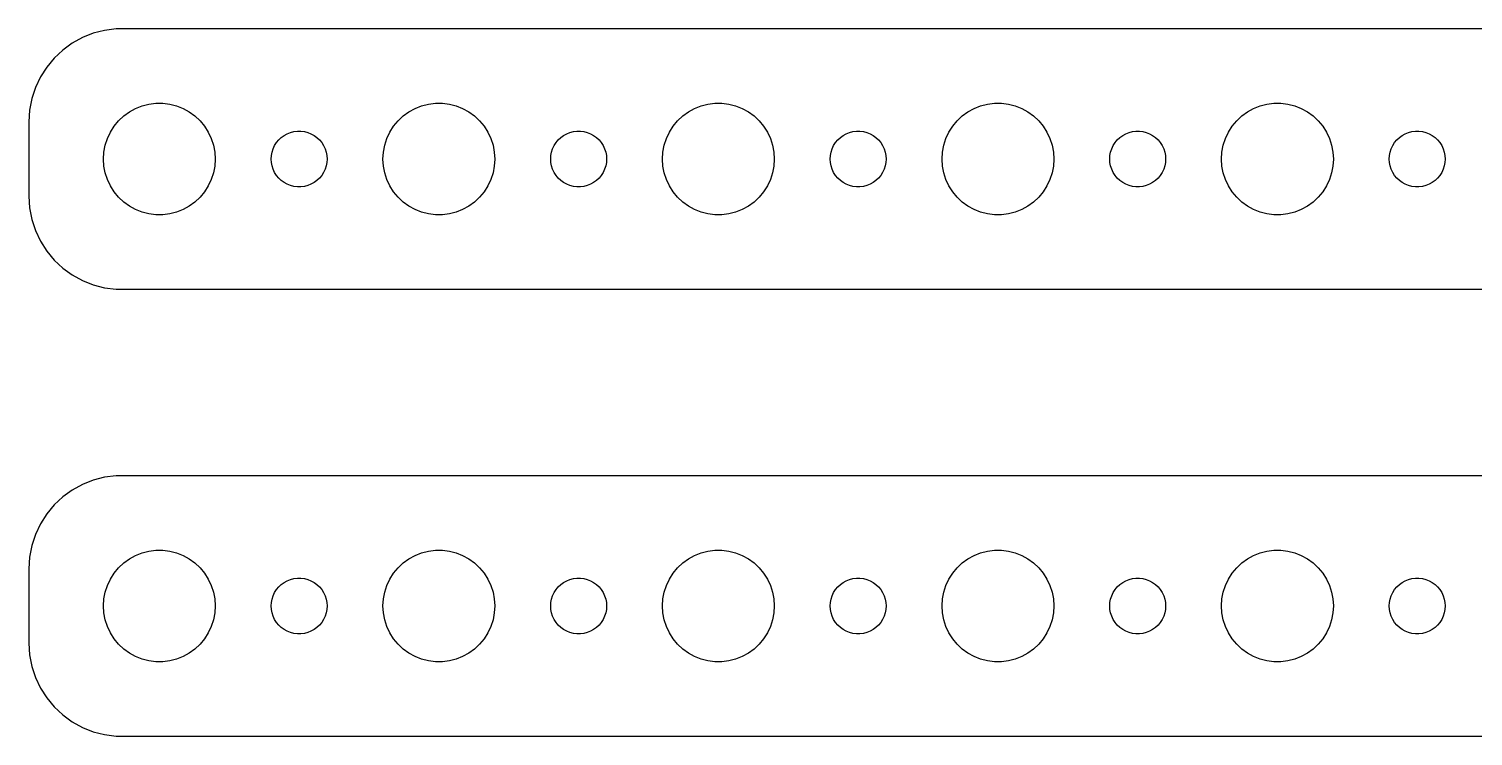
# Model space of a CAD drawing. Header units: metres. Extents: x -82 to 82, y 113 to 223.
# Drawn here: x -82 to -4.5, y 113 to 151 of the extents above; entities that cross this region are included whole.
import ezdxf

# ---------------------------------------------------------------- set-up
doc = ezdxf.new("R2010")
doc.units = ezdxf.units.M

msp = doc.modelspace()

# ---------------------------------------------------------------- linework, layer by layer
for p, q in [((-79.1289, 150.524), (-79.6791, 150.222)), ((-78.5451, 150.755), (-79.1289, 150.524)), ((-77.9369, 150.911), (-78.5451, 150.755)), ((-77.3139, 150.99), (-77.9369, 150.911)), ((77.3139, 150.99), (-77.3139, 150.99)), ((-80.1871, 149.853), (-80.6448, 149.423)), ((-79.6791, 150.222), (-80.1871, 149.853)), ((-81.0451, 148.939), (-81.3815, 148.409)), ((-80.6448, 149.423), (-81.0451, 148.939)), ((-81.3815, 148.409), (-81.6489, 147.841)), ((-81.6489, 147.841), (-81.8429, 147.243)), ((-81.9606, 146.627), (-82, 146)), ((-81.8429, 147.243), (-81.9606, 146.627)), ((-76.9123, 146.312), (-76.6075, 146.533)), ((-76.6075, 146.533), (-76.2773, 146.714)), ((-76.2773, 146.714), (-75.927, 146.853)), ((-75.927, 146.853), (-75.5621, 146.947)), ((-75.5621, 146.947), (-75.1884, 146.994)), ((-75.1884, 146.994), (-74.8116, 146.994)), ((-74.8116, 146.994), (-74.4379, 146.947)), ((-74.4379, 146.947), (-74.073, 146.853)), ((-74.073, 146.853), (-73.7227, 146.714)), ((-73.7227, 146.714), (-73.3925, 146.533)), ((-73.3925, 146.533), (-73.0877, 146.312)), ((-61.9123, 146.312), (-61.6075, 146.533)), ((-61.6075, 146.533), (-61.2773, 146.714)), ((-61.2773, 146.714), (-60.927, 146.853)), ((-60.927, 146.853), (-60.5621, 146.947)), ((-60.5621, 146.947), (-60.1884, 146.994)), ((-60.1884, 146.994), (-59.8116, 146.994)), ((-59.8116, 146.994), (-59.4379, 146.947)), ((-59.4379, 146.947), (-59.0729, 146.853)), ((-59.0729, 146.853), (-58.7227, 146.714)), ((-58.7227, 146.714), (-58.3925, 146.533)), ((-58.3925, 146.533), (-58.0877, 146.312)), ((-46.9123, 146.312), (-46.6075, 146.533)), ((-46.6075, 146.533), (-46.2773, 146.714)), ((-46.2773, 146.714), (-45.927, 146.853)), ((-45.927, 146.853), (-45.5621, 146.947)), ((-45.5621, 146.947), (-45.1884, 146.994)), ((-45.1884, 146.994), (-44.8116, 146.994)), ((-44.8116, 146.994), (-44.4379, 146.947)), ((-44.4379, 146.947), (-44.0729, 146.853)), ((-44.0729, 146.853), (-43.7227, 146.714)), ((-43.7227, 146.714), (-43.3925, 146.533)), ((-43.3925, 146.533), (-43.0877, 146.312)), ((-31.9123, 146.312), (-31.6075, 146.533)), ((-31.6075, 146.533), (-31.2773, 146.714)), ((-31.2773, 146.714), (-30.927, 146.853)), ((-30.927, 146.853), (-30.5621, 146.947)), ((-30.5621, 146.947), (-30.1884, 146.994)), ((-30.1884, 146.994), (-29.8116, 146.994)), ((-29.8116, 146.994), (-29.4379, 146.947)), ((-29.4379, 146.947), (-29.0729, 146.853)), ((-29.0729, 146.853), (-28.7227, 146.714)), ((-28.7227, 146.714), (-28.3925, 146.533)), ((-28.3925, 146.533), (-28.0877, 146.312)), ((-16.9123, 146.312), (-16.6075, 146.533)), ((-16.6075, 146.533), (-16.2773, 146.714)), ((-16.2773, 146.714), (-15.927, 146.853)), ((-15.927, 146.853), (-15.5621, 146.947)), ((-15.5621, 146.947), (-15.1884, 146.994)), ((-15.1884, 146.994), (-14.8116, 146.994)), ((-14.8116, 146.994), (-14.4379, 146.947)), ((-14.4379, 146.947), (-14.0729, 146.853)), ((-14.0729, 146.853), (-13.7227, 146.714)), ((-13.7227, 146.714), (-13.3925, 146.533)), ((-13.3925, 146.533), (-13.0877, 146.312)), ((-82, 146), (-82, 142)), ((-77.6289, 145.445), (-77.427, 145.763)), ((-77.427, 145.763), (-77.1869, 146.054)), ((-77.1869, 146.054), (-76.9123, 146.312)), ((-73.0877, 146.312), (-72.8131, 146.054)), ((-72.8131, 146.054), (-72.573, 145.763)), ((-72.573, 145.763), (-72.3711, 145.445)), ((-62.6289, 145.445), (-62.427, 145.763)), ((-62.427, 145.763), (-62.1869, 146.054)), ((-62.1869, 146.054), (-61.9123, 146.312)), ((-58.0877, 146.312), (-57.8131, 146.054)), ((-57.8131, 146.054), (-57.5729, 145.763)), ((-57.5729, 145.763), (-57.3711, 145.445)), ((-47.6289, 145.445), (-47.427, 145.763)), ((-47.427, 145.763), (-47.1869, 146.054)), ((-47.1869, 146.054), (-46.9123, 146.312)), ((-43.0877, 146.312), (-42.8131, 146.054)), ((-42.8131, 146.054), (-42.5729, 145.763)), ((-42.5729, 145.763), (-42.3711, 145.445)), ((-32.6289, 145.445), (-32.427, 145.763)), ((-32.427, 145.763), (-32.1869, 146.054)), ((-32.1869, 146.054), (-31.9123, 146.312)), ((-28.0877, 146.312), (-27.8131, 146.054)), ((-27.8131, 146.054), (-27.5729, 145.763)), ((-27.5729, 145.763), (-27.3711, 145.445)), ((-17.6289, 145.445), (-17.427, 145.763)), ((-17.427, 145.763), (-17.1869, 146.054)), ((-17.1869, 146.054), (-16.9123, 146.312)), ((-13.0877, 146.312), (-12.8131, 146.054)), ((-12.8131, 146.054), (-12.5729, 145.763)), ((-12.5729, 145.763), (-12.3711, 145.445)), ((-77.9057, 144.746), (-77.7893, 145.104)), ((-77.7893, 145.104), (-77.6289, 145.445)), ((-72.3711, 145.445), (-72.2107, 145.104)), ((-72.2107, 145.104), (-72.0943, 144.746)), ((-68.7135, 144.882), (-68.5934, 145.027)), ((-68.5934, 145.027), (-68.4561, 145.156)), ((-68.4561, 145.156), (-68.3037, 145.266)), ((-68.3037, 145.266), (-68.1387, 145.357)), ((-68.1387, 145.357), (-67.9635, 145.427)), ((-67.9635, 145.427), (-67.7811, 145.473)), ((-67.7811, 145.473), (-67.5942, 145.497)), ((-67.5942, 145.497), (-67.4058, 145.497)), ((-67.4058, 145.497), (-67.2189, 145.473)), ((-67.2189, 145.473), (-67.0365, 145.427)), ((-67.0365, 145.427), (-66.8613, 145.357)), ((-66.8613, 145.357), (-66.6963, 145.266)), ((-66.6963, 145.266), (-66.5439, 145.156)), ((-66.5439, 145.156), (-66.4065, 145.027)), ((-66.4065, 145.027), (-66.2865, 144.882)), ((-62.9057, 144.746), (-62.7893, 145.104)), ((-62.7893, 145.104), (-62.6289, 145.445)), ((-57.3711, 145.445), (-57.2107, 145.104)), ((-57.2107, 145.104), (-57.0942, 144.746)), ((-53.7135, 144.882), (-53.5934, 145.027)), ((-53.5934, 145.027), (-53.4561, 145.156)), ((-53.4561, 145.156), (-53.3037, 145.266)), ((-53.3037, 145.266), (-53.1387, 145.357)), ((-53.1387, 145.357), (-52.9635, 145.427)), ((-52.9635, 145.427), (-52.7811, 145.473)), ((-52.7811, 145.473), (-52.5942, 145.497)), ((-52.5942, 145.497), (-52.4058, 145.497)), ((-52.4058, 145.497), (-52.2189, 145.473)), ((-52.2189, 145.473), (-52.0365, 145.427)), ((-52.0365, 145.427), (-51.8613, 145.357)), ((-51.8613, 145.357), (-51.6963, 145.266)), ((-51.6963, 145.266), (-51.5439, 145.156)), ((-51.5439, 145.156), (-51.4065, 145.027)), ((-51.4065, 145.027), (-51.2865, 144.882)), ((-47.9057, 144.746), (-47.7893, 145.104)), ((-47.7893, 145.104), (-47.6289, 145.445)), ((-42.3711, 145.445), (-42.2107, 145.104)), ((-42.2107, 145.104), (-42.0942, 144.746)), ((-38.7135, 144.882), (-38.5934, 145.027)), ((-38.5934, 145.027), (-38.4561, 145.156)), ((-38.4561, 145.156), (-38.3037, 145.266)), ((-38.3037, 145.266), (-38.1387, 145.357)), ((-38.1387, 145.357), (-37.9635, 145.427)), ((-37.9635, 145.427), (-37.7811, 145.473)), ((-37.7811, 145.473), (-37.5942, 145.497)), ((-37.5942, 145.497), (-37.4058, 145.497)), ((-37.4058, 145.497), (-37.2189, 145.473)), ((-37.2189, 145.473), (-37.0365, 145.427)), ((-37.0365, 145.427), (-36.8613, 145.357)), ((-36.8613, 145.357), (-36.6963, 145.266)), ((-36.6963, 145.266), (-36.5439, 145.156)), ((-36.5439, 145.156), (-36.4065, 145.027)), ((-36.4065, 145.027), (-36.2865, 144.882)), ((-32.9057, 144.746), (-32.7893, 145.104)), ((-32.7893, 145.104), (-32.6289, 145.445)), ((-27.3711, 145.445), (-27.2107, 145.104)), ((-27.2107, 145.104), (-27.0942, 144.746)), ((-23.7135, 144.882), (-23.5934, 145.027)), ((-23.5934, 145.027), (-23.4561, 145.156)), ((-23.4561, 145.156), (-23.3037, 145.266)), ((-23.3037, 145.266), (-23.1387, 145.357)), ((-23.1387, 145.357), (-22.9635, 145.427)), ((-22.9635, 145.427), (-22.7811, 145.473)), ((-22.7811, 145.473), (-22.5942, 145.497)), ((-22.5942, 145.497), (-22.4058, 145.497)), ((-22.4058, 145.497), (-22.2189, 145.473)), ((-22.2189, 145.473), (-22.0365, 145.427)), ((-22.0365, 145.427), (-21.8613, 145.357)), ((-21.8613, 145.357), (-21.6963, 145.266)), ((-21.6963, 145.266), (-21.5439, 145.156)), ((-21.5439, 145.156), (-21.4065, 145.027)), ((-21.4065, 145.027), (-21.2865, 144.882)), ((-17.9057, 144.746), (-17.7893, 145.104)), ((-17.7893, 145.104), (-17.6289, 145.445)), ((-12.3711, 145.445), (-12.2107, 145.104)), ((-12.2107, 145.104), (-12.0942, 144.746)), ((-8.71352, 144.882), (-8.59344, 145.027)), ((-8.59344, 145.027), (-8.45613, 145.156)), ((-8.45613, 145.156), (-8.30373, 145.266)), ((-8.30373, 145.266), (-8.13866, 145.357)), ((-8.13866, 145.357), (-7.96352, 145.427)), ((-7.96352, 145.427), (-7.78107, 145.473)), ((-7.78107, 145.473), (-7.59418, 145.497)), ((-7.59418, 145.497), (-7.40581, 145.497)), ((-7.40581, 145.497), (-7.21892, 145.473)), ((-7.21892, 145.473), (-7.03647, 145.427)), ((-7.03647, 145.427), (-6.86133, 145.357)), ((-6.86133, 145.357), (-6.69626, 145.266)), ((-6.69626, 145.266), (-6.54385, 145.156)), ((-6.54385, 145.156), (-6.40654, 145.027)), ((-6.40654, 145.027), (-6.28647, 144.882)), ((-78, 144), (-77.9763, 144.376)), ((-77.9763, 144.376), (-77.9057, 144.746)), ((-72.0943, 144.746), (-72.0237, 144.376)), ((-72.0237, 144.376), (-72, 144)), ((-69, 144), (-68.9882, 144.188)), ((-68.9882, 144.188), (-68.9529, 144.373)), ((-68.9529, 144.373), (-68.8947, 144.552)), ((-68.8947, 144.552), (-68.8145, 144.723)), ((-68.8145, 144.723), (-68.7135, 144.882)), ((-66.2865, 144.882), (-66.1855, 144.723)), ((-66.1855, 144.723), (-66.1053, 144.552)), ((-66.1053, 144.552), (-66.0471, 144.373)), ((-66.0471, 144.373), (-66.0118, 144.188)), ((-66.0118, 144.188), (-66, 144)), ((-63, 144), (-62.9763, 144.376)), ((-62.9763, 144.376), (-62.9057, 144.746)), ((-57.0942, 144.746), (-57.0237, 144.376)), ((-57.0237, 144.376), (-57, 144)), ((-54, 144), (-53.9882, 144.188)), ((-53.9882, 144.188), (-53.9529, 144.373)), ((-53.9529, 144.373), (-53.8947, 144.552)), ((-53.8947, 144.552), (-53.8145, 144.723)), ((-53.8145, 144.723), (-53.7135, 144.882)), ((-51.2865, 144.882), (-51.1855, 144.723)), ((-51.1855, 144.723), (-51.1053, 144.552)), ((-51.1053, 144.552), (-51.0471, 144.373)), ((-51.0471, 144.373), (-51.0118, 144.188)), ((-51.0118, 144.188), (-51, 144)), ((-48, 144), (-47.9763, 144.376)), ((-47.9763, 144.376), (-47.9057, 144.746)), ((-42.0942, 144.746), (-42.0237, 144.376)), ((-42.0237, 144.376), (-42, 144)), ((-39, 144), (-38.9882, 144.188)), ((-38.9882, 144.188), (-38.9529, 144.373)), ((-38.9529, 144.373), (-38.8947, 144.552)), ((-38.8947, 144.552), (-38.8145, 144.723)), ((-38.8145, 144.723), (-38.7135, 144.882)), ((-36.2865, 144.882), (-36.1855, 144.723)), ((-36.1855, 144.723), (-36.1053, 144.552)), ((-36.1053, 144.552), (-36.0471, 144.373)), ((-36.0471, 144.373), (-36.0118, 144.188)), ((-36.0118, 144.188), (-36, 144)), ((-33, 144), (-32.9763, 144.376)), ((-32.9763, 144.376), (-32.9057, 144.746)), ((-27.0942, 144.746), (-27.0237, 144.376)), ((-27.0237, 144.376), (-27, 144)), ((-24, 144), (-23.9882, 144.188)), ((-23.9882, 144.188), (-23.9529, 144.373)), ((-23.9529, 144.373), (-23.8947, 144.552)), ((-23.8947, 144.552), (-23.8145, 144.723)), ((-23.8145, 144.723), (-23.7135, 144.882)), ((-21.2865, 144.882), (-21.1855, 144.723)), ((-21.1855, 144.723), (-21.1053, 144.552)), ((-21.1053, 144.552), (-21.0471, 144.373)), ((-21.0471, 144.373), (-21.0118, 144.188)), ((-21.0118, 144.188), (-21, 144)), ((-18, 144), (-17.9763, 144.376)), ((-17.9763, 144.376), (-17.9057, 144.746)), ((-12.0942, 144.746), (-12.0237, 144.376)), ((-12.0237, 144.376), (-12, 144)), ((-9, 144), (-8.98816, 144.188)), ((-8.98816, 144.188), (-8.95287, 144.373)), ((-8.95287, 144.373), (-8.89465, 144.552)), ((-8.89465, 144.552), (-8.81445, 144.723)), ((-8.81445, 144.723), (-8.71352, 144.882)), ((-6.28647, 144.882), (-6.18553, 144.723)), ((-6.18553, 144.723), (-6.10533, 144.552)), ((-6.10533, 144.552), (-6.04712, 144.373)), ((-6.04712, 144.373), (-6.01183, 144.188)), ((-6.01183, 144.188), (-6, 144)), ((-77.9763, 143.624), (-78, 144)), ((-77.9057, 143.254), (-77.9763, 143.624)), ((-72.0237, 143.624), (-72.0943, 143.254)), ((-72, 144), (-72.0237, 143.624)), ((-68.9882, 143.812), (-69, 144)), ((-68.9529, 143.627), (-68.9882, 143.812)), ((-68.8947, 143.448), (-68.9529, 143.627)), ((-68.8145, 143.277), (-68.8947, 143.448)), ((-66.1053, 143.448), (-66.1855, 143.277)), ((-66.0471, 143.627), (-66.1053, 143.448)), ((-66.0118, 143.812), (-66.0471, 143.627)), ((-66, 144), (-66.0118, 143.812)), ((-62.9763, 143.624), (-63, 144)), ((-62.9057, 143.254), (-62.9763, 143.624)), ((-57.0237, 143.624), (-57.0942, 143.254)), ((-57, 144), (-57.0237, 143.624)), ((-53.9882, 143.812), (-54, 144)), ((-53.9529, 143.627), (-53.9882, 143.812)), ((-53.8947, 143.448), (-53.9529, 143.627)), ((-53.8145, 143.277), (-53.8947, 143.448)), ((-51.1053, 143.448), (-51.1855, 143.277)), ((-51.0471, 143.627), (-51.1053, 143.448)), ((-51.0118, 143.812), (-51.0471, 143.627)), ((-51, 144), (-51.0118, 143.812)), ((-47.9763, 143.624), (-48, 144)), ((-47.9057, 143.254), (-47.9763, 143.624)), ((-42.0237, 143.624), (-42.0942, 143.254)), ((-42, 144), (-42.0237, 143.624)), ((-38.9882, 143.812), (-39, 144)), ((-38.9529, 143.627), (-38.9882, 143.812)), ((-38.8947, 143.448), (-38.9529, 143.627)), ((-38.8145, 143.277), (-38.8947, 143.448)), ((-36.1053, 143.448), (-36.1855, 143.277)), ((-36.0471, 143.627), (-36.1053, 143.448)), ((-36.0118, 143.812), (-36.0471, 143.627)), ((-36, 144), (-36.0118, 143.812)), ((-32.9763, 143.624), (-33, 144)), ((-32.9057, 143.254), (-32.9763, 143.624)), ((-27.0237, 143.624), (-27.0942, 143.254)), ((-27, 144), (-27.0237, 143.624)), ((-23.9882, 143.812), (-24, 144)), ((-23.9529, 143.627), (-23.9882, 143.812)), ((-23.8947, 143.448), (-23.9529, 143.627)), ((-23.8145, 143.277), (-23.8947, 143.448)), ((-21.1053, 143.448), (-21.1855, 143.277)), ((-21.0471, 143.627), (-21.1053, 143.448)), ((-21.0118, 143.812), (-21.0471, 143.627)), ((-21, 144), (-21.0118, 143.812)), ((-17.9763, 143.624), (-18, 144)), ((-17.9057, 143.254), (-17.9763, 143.624)), ((-12.0237, 143.624), (-12.0942, 143.254)), ((-12, 144), (-12.0237, 143.624)), ((-8.98816, 143.812), (-9, 144)), ((-8.95287, 143.627), (-8.98816, 143.812)), ((-8.89465, 143.448), (-8.95287, 143.627)), ((-8.81445, 143.277), (-8.89465, 143.448)), ((-6.10533, 143.448), (-6.18553, 143.277)), ((-6.04712, 143.627), (-6.10533, 143.448)), ((-6.01183, 143.812), (-6.04712, 143.627)), ((-6, 144), (-6.01183, 143.812)), ((-77.7893, 142.896), (-77.9057, 143.254)), ((-77.6289, 142.555), (-77.7893, 142.896)), ((-72.2107, 142.896), (-72.3711, 142.555)), ((-72.0943, 143.254), (-72.2107, 142.896)), ((-68.7135, 143.118), (-68.8145, 143.277)), ((-68.5934, 142.973), (-68.7135, 143.118)), ((-68.4561, 142.844), (-68.5934, 142.973)), ((-68.3037, 142.734), (-68.4561, 142.844)), ((-68.1387, 142.643), (-68.3037, 142.734)), ((-67.9635, 142.573), (-68.1387, 142.643)), ((-66.8613, 142.643), (-67.0365, 142.573)), ((-66.6963, 142.734), (-66.8613, 142.643)), ((-66.5439, 142.844), (-66.6963, 142.734)), ((-66.4065, 142.973), (-66.5439, 142.844)), ((-66.2865, 143.118), (-66.4065, 142.973)), ((-66.1855, 143.277), (-66.2865, 143.118)), ((-62.7893, 142.896), (-62.9057, 143.254)), ((-62.6289, 142.555), (-62.7893, 142.896)), ((-57.2107, 142.896), (-57.3711, 142.555)), ((-57.0942, 143.254), (-57.2107, 142.896)), ((-53.7135, 143.118), (-53.8145, 143.277)), ((-53.5934, 142.973), (-53.7135, 143.118)), ((-53.4561, 142.844), (-53.5934, 142.973)), ((-53.3037, 142.734), (-53.4561, 142.844)), ((-53.1387, 142.643), (-53.3037, 142.734)), ((-52.9635, 142.573), (-53.1387, 142.643)), ((-51.8613, 142.643), (-52.0365, 142.573)), ((-51.6963, 142.734), (-51.8613, 142.643)), ((-51.5439, 142.844), (-51.6963, 142.734)), ((-51.4065, 142.973), (-51.5439, 142.844)), ((-51.2865, 143.118), (-51.4065, 142.973)), ((-51.1855, 143.277), (-51.2865, 143.118)), ((-47.7893, 142.896), (-47.9057, 143.254)), ((-47.6289, 142.555), (-47.7893, 142.896)), ((-42.2107, 142.896), (-42.3711, 142.555)), ((-42.0942, 143.254), (-42.2107, 142.896)), ((-38.7135, 143.118), (-38.8145, 143.277)), ((-38.5934, 142.973), (-38.7135, 143.118)), ((-38.4561, 142.844), (-38.5934, 142.973)), ((-38.3037, 142.734), (-38.4561, 142.844)), ((-38.1387, 142.643), (-38.3037, 142.734)), ((-37.9635, 142.573), (-38.1387, 142.643)), ((-36.8613, 142.643), (-37.0365, 142.573)), ((-36.6963, 142.734), (-36.8613, 142.643)), ((-36.5439, 142.844), (-36.6963, 142.734)), ((-36.4065, 142.973), (-36.5439, 142.844)), ((-36.2865, 143.118), (-36.4065, 142.973)), ((-36.1855, 143.277), (-36.2865, 143.118)), ((-32.7893, 142.896), (-32.9057, 143.254)), ((-32.6289, 142.555), (-32.7893, 142.896)), ((-27.2107, 142.896), (-27.3711, 142.555)), ((-27.0942, 143.254), (-27.2107, 142.896)), ((-23.7135, 143.118), (-23.8145, 143.277)), ((-23.5934, 142.973), (-23.7135, 143.118)), ((-23.4561, 142.844), (-23.5934, 142.973)), ((-23.3037, 142.734), (-23.4561, 142.844)), ((-23.1387, 142.643), (-23.3037, 142.734)), ((-22.9635, 142.573), (-23.1387, 142.643)), ((-21.8613, 142.643), (-22.0365, 142.573)), ((-21.6963, 142.734), (-21.8613, 142.643)), ((-21.5439, 142.844), (-21.6963, 142.734)), ((-21.4065, 142.973), (-21.5439, 142.844)), ((-21.2865, 143.118), (-21.4065, 142.973)), ((-21.1855, 143.277), (-21.2865, 143.118)), ((-17.7893, 142.896), (-17.9057, 143.254)), ((-17.6289, 142.555), (-17.7893, 142.896)), ((-12.2107, 142.896), (-12.3711, 142.555)), ((-12.0942, 143.254), (-12.2107, 142.896)), ((-8.71352, 143.118), (-8.81445, 143.277)), ((-8.59344, 142.973), (-8.71352, 143.118)), ((-8.45613, 142.844), (-8.59344, 142.973)), ((-8.30373, 142.734), (-8.45613, 142.844)), ((-8.13866, 142.643), (-8.30373, 142.734)), ((-7.96352, 142.573), (-8.13866, 142.643)), ((-6.86133, 142.643), (-7.03647, 142.573)), ((-6.69626, 142.734), (-6.86133, 142.643)), ((-6.54385, 142.844), (-6.69626, 142.734)), ((-6.40654, 142.973), (-6.54385, 142.844)), ((-6.28647, 143.118), (-6.40654, 142.973)), ((-6.18553, 143.277), (-6.28647, 143.118)), ((-82, 142), (-81.9606, 141.373)), ((-77.427, 142.237), (-77.6289, 142.555)), ((-77.1869, 141.946), (-77.427, 142.237)), ((-76.9123, 141.688), (-77.1869, 141.946)), ((-72.8131, 141.946), (-73.0877, 141.688)), ((-72.573, 142.237), (-72.8131, 141.946)), ((-72.3711, 142.555), (-72.573, 142.237)), ((-67.7811, 142.527), (-67.9635, 142.573)), ((-67.5942, 142.503), (-67.7811, 142.527)), ((-67.4058, 142.503), (-67.5942, 142.503)), ((-67.2189, 142.527), (-67.4058, 142.503)), ((-67.0365, 142.573), (-67.2189, 142.527)), ((-62.427, 142.237), (-62.6289, 142.555)), ((-62.1869, 141.946), (-62.427, 142.237)), ((-61.9123, 141.688), (-62.1869, 141.946)), ((-57.8131, 141.946), (-58.0877, 141.688)), ((-57.5729, 142.237), (-57.8131, 141.946)), ((-57.3711, 142.555), (-57.5729, 142.237)), ((-52.7811, 142.527), (-52.9635, 142.573)), ((-52.5942, 142.503), (-52.7811, 142.527)), ((-52.4058, 142.503), (-52.5942, 142.503)), ((-52.2189, 142.527), (-52.4058, 142.503)), ((-52.0365, 142.573), (-52.2189, 142.527)), ((-47.427, 142.237), (-47.6289, 142.555)), ((-47.1869, 141.946), (-47.427, 142.237)), ((-46.9123, 141.688), (-47.1869, 141.946)), ((-42.8131, 141.946), (-43.0877, 141.688)), ((-42.5729, 142.237), (-42.8131, 141.946)), ((-42.3711, 142.555), (-42.5729, 142.237)), ((-37.7811, 142.527), (-37.9635, 142.573)), ((-37.5942, 142.503), (-37.7811, 142.527)), ((-37.4058, 142.503), (-37.5942, 142.503)), ((-37.2189, 142.527), (-37.4058, 142.503)), ((-37.0365, 142.573), (-37.2189, 142.527)), ((-32.427, 142.237), (-32.6289, 142.555)), ((-32.1869, 141.946), (-32.427, 142.237)), ((-31.9123, 141.688), (-32.1869, 141.946)), ((-27.8131, 141.946), (-28.0877, 141.688)), ((-27.5729, 142.237), (-27.8131, 141.946)), ((-27.3711, 142.555), (-27.5729, 142.237)), ((-22.7811, 142.527), (-22.9635, 142.573)), ((-22.5942, 142.503), (-22.7811, 142.527)), ((-22.4058, 142.503), (-22.5942, 142.503)), ((-22.2189, 142.527), (-22.4058, 142.503)), ((-22.0365, 142.573), (-22.2189, 142.527)), ((-17.427, 142.237), (-17.6289, 142.555)), ((-17.1869, 141.946), (-17.427, 142.237)), ((-16.9123, 141.688), (-17.1869, 141.946)), ((-12.8131, 141.946), (-13.0877, 141.688)), ((-12.5729, 142.237), (-12.8131, 141.946)), ((-12.3711, 142.555), (-12.5729, 142.237)), ((-7.78107, 142.527), (-7.96352, 142.573)), ((-7.59418, 142.503), (-7.78107, 142.527)), ((-7.40581, 142.503), (-7.59418, 142.503)), ((-7.21892, 142.527), (-7.40581, 142.503)), ((-7.03647, 142.573), (-7.21892, 142.527)), ((-81.9606, 141.373), (-81.8429, 140.757)), ((-76.6075, 141.467), (-76.9123, 141.688)), ((-76.2773, 141.286), (-76.6075, 141.467)), ((-75.927, 141.147), (-76.2773, 141.286)), ((-75.5621, 141.053), (-75.927, 141.147)), ((-75.1884, 141.006), (-75.5621, 141.053)), ((-74.4379, 141.053), (-74.8116, 141.006)), ((-74.073, 141.147), (-74.4379, 141.053)), ((-73.7227, 141.286), (-74.073, 141.147)), ((-73.3925, 141.467), (-73.7227, 141.286)), ((-73.0877, 141.688), (-73.3925, 141.467)), ((-61.6075, 141.467), (-61.9123, 141.688)), ((-61.2773, 141.286), (-61.6075, 141.467)), ((-60.927, 141.147), (-61.2773, 141.286)), ((-60.5621, 141.053), (-60.927, 141.147)), ((-60.1884, 141.006), (-60.5621, 141.053)), ((-59.4379, 141.053), (-59.8116, 141.006)), ((-59.0729, 141.147), (-59.4379, 141.053)), ((-58.7227, 141.286), (-59.0729, 141.147)), ((-58.3925, 141.467), (-58.7227, 141.286)), ((-58.0877, 141.688), (-58.3925, 141.467)), ((-46.6075, 141.467), (-46.9123, 141.688)), ((-46.2773, 141.286), (-46.6075, 141.467)), ((-45.927, 141.147), (-46.2773, 141.286)), ((-45.5621, 141.053), (-45.927, 141.147)), ((-45.1884, 141.006), (-45.5621, 141.053)), ((-44.4379, 141.053), (-44.8116, 141.006)), ((-44.0729, 141.147), (-44.4379, 141.053)), ((-43.7227, 141.286), (-44.0729, 141.147)), ((-43.3925, 141.467), (-43.7227, 141.286)), ((-43.0877, 141.688), (-43.3925, 141.467)), ((-31.6075, 141.467), (-31.9123, 141.688)), ((-31.2773, 141.286), (-31.6075, 141.467)), ((-30.927, 141.147), (-31.2773, 141.286)), ((-30.5621, 141.053), (-30.927, 141.147)), ((-30.1884, 141.006), (-30.5621, 141.053)), ((-29.4379, 141.053), (-29.8116, 141.006)), ((-29.0729, 141.147), (-29.4379, 141.053)), ((-28.7227, 141.286), (-29.0729, 141.147)), ((-28.3925, 141.467), (-28.7227, 141.286)), ((-28.0877, 141.688), (-28.3925, 141.467)), ((-16.6075, 141.467), (-16.9123, 141.688)), ((-16.2773, 141.286), (-16.6075, 141.467)), ((-15.927, 141.147), (-16.2773, 141.286)), ((-15.5621, 141.053), (-15.927, 141.147)), ((-15.1884, 141.006), (-15.5621, 141.053)), ((-14.4379, 141.053), (-14.8116, 141.006)), ((-14.0729, 141.147), (-14.4379, 141.053)), ((-13.7227, 141.286), (-14.0729, 141.147)), ((-13.3925, 141.467), (-13.7227, 141.286)), ((-13.0877, 141.688), (-13.3925, 141.467)), ((-81.8429, 140.757), (-81.6489, 140.159)), ((-74.8116, 141.006), (-75.1884, 141.006)), ((-59.8116, 141.006), (-60.1884, 141.006)), ((-44.8116, 141.006), (-45.1884, 141.006)), ((-29.8116, 141.006), (-30.1884, 141.006)), ((-14.8116, 141.006), (-15.1884, 141.006)), ((-81.6489, 140.159), (-81.3815, 139.591)), ((-81.3815, 139.591), (-81.0451, 139.061)), ((-81.0451, 139.061), (-80.6448, 138.577)), ((-80.6448, 138.577), (-80.1871, 138.147)), ((-80.1871, 138.147), (-79.6791, 137.778)), ((-79.6791, 137.778), (-79.1289, 137.476)), ((-79.1289, 137.476), (-78.5451, 137.245)), ((-78.5451, 137.245), (-77.9369, 137.089)), ((-77.9369, 137.089), (-77.3139, 137.01)), ((-77.3139, 137.01), (77.3139, 137.01)), ((-79.1289, 126.524), (-79.6791, 126.222)), ((-78.5451, 126.755), (-79.1289, 126.524)), ((-77.9369, 126.911), (-78.5451, 126.755)), ((-77.3139, 126.99), (-77.9369, 126.911)), ((77.3139, 126.99), (-77.3139, 126.99)), ((-80.1871, 125.853), (-80.6448, 125.423)), ((-79.6791, 126.222), (-80.1871, 125.853)), ((-81.0451, 124.939), (-81.3815, 124.409)), ((-80.6448, 125.423), (-81.0451, 124.939)), ((-81.3815, 124.409), (-81.6489, 123.841)), ((-81.8429, 123.243), (-81.9606, 122.627)), ((-81.6489, 123.841), (-81.8429, 123.243)), ((-81.9606, 122.627), (-82, 122)), ((-76.9123, 122.312), (-76.6075, 122.533)), ((-76.6075, 122.533), (-76.2773, 122.714)), ((-76.2773, 122.714), (-75.927, 122.853)), ((-75.927, 122.853), (-75.5621, 122.947)), ((-75.5621, 122.947), (-75.1884, 122.994)), ((-75.1884, 122.994), (-74.8116, 122.994)), ((-74.8116, 122.994), (-74.4379, 122.947)), ((-74.4379, 122.947), (-74.073, 122.853)), ((-74.073, 122.853), (-73.7227, 122.714)), ((-73.7227, 122.714), (-73.3925, 122.533)), ((-73.3925, 122.533), (-73.0877, 122.312)), ((-61.9123, 122.312), (-61.6075, 122.533)), ((-61.6075, 122.533), (-61.2773, 122.714)), ((-61.2773, 122.714), (-60.927, 122.853)), ((-60.927, 122.853), (-60.5621, 122.947)), ((-60.5621, 122.947), (-60.1884, 122.994)), ((-60.1884, 122.994), (-59.8116, 122.994)), ((-59.8116, 122.994), (-59.4379, 122.947)), ((-59.4379, 122.947), (-59.0729, 122.853)), ((-59.0729, 122.853), (-58.7227, 122.714)), ((-58.7227, 122.714), (-58.3925, 122.533)), ((-58.3925, 122.533), (-58.0877, 122.312)), ((-46.9123, 122.312), (-46.6075, 122.533)), ((-46.6075, 122.533), (-46.2773, 122.714)), ((-46.2773, 122.714), (-45.927, 122.853)), ((-45.927, 122.853), (-45.5621, 122.947)), ((-45.5621, 122.947), (-45.1884, 122.994)), ((-45.1884, 122.994), (-44.8116, 122.994)), ((-44.8116, 122.994), (-44.4379, 122.947)), ((-44.4379, 122.947), (-44.0729, 122.853)), ((-44.0729, 122.853), (-43.7227, 122.714)), ((-43.7227, 122.714), (-43.3925, 122.533)), ((-43.3925, 122.533), (-43.0877, 122.312)), ((-31.9123, 122.312), (-31.6075, 122.533)), ((-31.6075, 122.533), (-31.2773, 122.714)), ((-31.2773, 122.714), (-30.927, 122.853)), ((-30.927, 122.853), (-30.5621, 122.947)), ((-30.5621, 122.947), (-30.1884, 122.994)), ((-30.1884, 122.994), (-29.8116, 122.994)), ((-29.8116, 122.994), (-29.4379, 122.947)), ((-29.4379, 122.947), (-29.0729, 122.853)), ((-29.0729, 122.853), (-28.7227, 122.714)), ((-28.7227, 122.714), (-28.3925, 122.533)), ((-28.3925, 122.533), (-28.0877, 122.312)), ((-16.9123, 122.312), (-16.6075, 122.533)), ((-16.6075, 122.533), (-16.2773, 122.714)), ((-16.2773, 122.714), (-15.927, 122.853)), ((-15.927, 122.853), (-15.5621, 122.947)), ((-15.5621, 122.947), (-15.1884, 122.994)), ((-15.1884, 122.994), (-14.8116, 122.994)), ((-14.8116, 122.994), (-14.4379, 122.947)), ((-14.4379, 122.947), (-14.0729, 122.853)), ((-14.0729, 122.853), (-13.7227, 122.714)), ((-13.7227, 122.714), (-13.3925, 122.533)), ((-13.3925, 122.533), (-13.0877, 122.312)), ((-82, 122), (-82, 118)), ((-77.6289, 121.445), (-77.427, 121.763)), ((-77.427, 121.763), (-77.1869, 122.054)), ((-77.1869, 122.054), (-76.9123, 122.312)), ((-73.0877, 122.312), (-72.8131, 122.054)), ((-72.8131, 122.054), (-72.573, 121.763)), ((-72.573, 121.763), (-72.3711, 121.445)), ((-62.6289, 121.445), (-62.427, 121.763)), ((-62.427, 121.763), (-62.1869, 122.054)), ((-62.1869, 122.054), (-61.9123, 122.312)), ((-58.0877, 122.312), (-57.8131, 122.054)), ((-57.8131, 122.054), (-57.5729, 121.763)), ((-57.5729, 121.763), (-57.3711, 121.445)), ((-47.6289, 121.445), (-47.427, 121.763)), ((-47.427, 121.763), (-47.1869, 122.054)), ((-47.1869, 122.054), (-46.9123, 122.312)), ((-43.0877, 122.312), (-42.8131, 122.054)), ((-42.8131, 122.054), (-42.5729, 121.763)), ((-42.5729, 121.763), (-42.3711, 121.445)), ((-32.6289, 121.445), (-32.427, 121.763)), ((-32.427, 121.763), (-32.1869, 122.054)), ((-32.1869, 122.054), (-31.9123, 122.312)), ((-28.0877, 122.312), (-27.8131, 122.054)), ((-27.8131, 122.054), (-27.5729, 121.763)), ((-27.5729, 121.763), (-27.3711, 121.445)), ((-17.6289, 121.445), (-17.427, 121.763)), ((-17.427, 121.763), (-17.1869, 122.054)), ((-17.1869, 122.054), (-16.9123, 122.312)), ((-13.0877, 122.312), (-12.8131, 122.054)), ((-12.8131, 122.054), (-12.5729, 121.763)), ((-12.5729, 121.763), (-12.3711, 121.445)), ((-77.9057, 120.746), (-77.7893, 121.104)), ((-77.7893, 121.104), (-77.6289, 121.445)), ((-72.3711, 121.445), (-72.2107, 121.104)), ((-72.2107, 121.104), (-72.0943, 120.746)), ((-68.7135, 120.882), (-68.5934, 121.027)), ((-68.5934, 121.027), (-68.4561, 121.156)), ((-68.4561, 121.156), (-68.3037, 121.266)), ((-68.3037, 121.266), (-68.1387, 121.357)), ((-68.1387, 121.357), (-67.9635, 121.427)), ((-67.9635, 121.427), (-67.7811, 121.473)), ((-67.7811, 121.473), (-67.5942, 121.497)), ((-67.5942, 121.497), (-67.4058, 121.497)), ((-67.4058, 121.497), (-67.2189, 121.473)), ((-67.2189, 121.473), (-67.0365, 121.427)), ((-67.0365, 121.427), (-66.8613, 121.357)), ((-66.8613, 121.357), (-66.6963, 121.266)), ((-66.6963, 121.266), (-66.5439, 121.156)), ((-66.5439, 121.156), (-66.4065, 121.027)), ((-66.4065, 121.027), (-66.2865, 120.882)), ((-62.9057, 120.746), (-62.7893, 121.104)), ((-62.7893, 121.104), (-62.6289, 121.445)), ((-57.3711, 121.445), (-57.2107, 121.104)), ((-57.2107, 121.104), (-57.0942, 120.746)), ((-53.7135, 120.882), (-53.5934, 121.027)), ((-53.5934, 121.027), (-53.4561, 121.156)), ((-53.4561, 121.156), (-53.3037, 121.266)), ((-53.3037, 121.266), (-53.1387, 121.357)), ((-53.1387, 121.357), (-52.9635, 121.427)), ((-52.9635, 121.427), (-52.7811, 121.473)), ((-52.7811, 121.473), (-52.5942, 121.497)), ((-52.5942, 121.497), (-52.4058, 121.497)), ((-52.4058, 121.497), (-52.2189, 121.473)), ((-52.2189, 121.473), (-52.0365, 121.427)), ((-52.0365, 121.427), (-51.8613, 121.357)), ((-51.8613, 121.357), (-51.6963, 121.266)), ((-51.6963, 121.266), (-51.5439, 121.156)), ((-51.5439, 121.156), (-51.4065, 121.027)), ((-51.4065, 121.027), (-51.2865, 120.882)), ((-47.9057, 120.746), (-47.7893, 121.104)), ((-47.7893, 121.104), (-47.6289, 121.445)), ((-42.3711, 121.445), (-42.2107, 121.104)), ((-42.2107, 121.104), (-42.0942, 120.746)), ((-38.7135, 120.882), (-38.5934, 121.027)), ((-38.5934, 121.027), (-38.4561, 121.156)), ((-38.4561, 121.156), (-38.3037, 121.266)), ((-38.3037, 121.266), (-38.1387, 121.357)), ((-38.1387, 121.357), (-37.9635, 121.427)), ((-37.9635, 121.427), (-37.7811, 121.473)), ((-37.7811, 121.473), (-37.5942, 121.497)), ((-37.5942, 121.497), (-37.4058, 121.497)), ((-37.4058, 121.497), (-37.2189, 121.473)), ((-37.2189, 121.473), (-37.0365, 121.427)), ((-37.0365, 121.427), (-36.8613, 121.357)), ((-36.8613, 121.357), (-36.6963, 121.266)), ((-36.6963, 121.266), (-36.5439, 121.156)), ((-36.5439, 121.156), (-36.4065, 121.027)), ((-36.4065, 121.027), (-36.2865, 120.882)), ((-32.9057, 120.746), (-32.7893, 121.104)), ((-32.7893, 121.104), (-32.6289, 121.445)), ((-27.3711, 121.445), (-27.2107, 121.104)), ((-27.2107, 121.104), (-27.0942, 120.746)), ((-23.7135, 120.882), (-23.5934, 121.027)), ((-23.5934, 121.027), (-23.4561, 121.156)), ((-23.4561, 121.156), (-23.3037, 121.266)), ((-23.3037, 121.266), (-23.1387, 121.357)), ((-23.1387, 121.357), (-22.9635, 121.427)), ((-22.9635, 121.427), (-22.7811, 121.473)), ((-22.7811, 121.473), (-22.5942, 121.497)), ((-22.5942, 121.497), (-22.4058, 121.497)), ((-22.4058, 121.497), (-22.2189, 121.473)), ((-22.2189, 121.473), (-22.0365, 121.427)), ((-22.0365, 121.427), (-21.8613, 121.357)), ((-21.8613, 121.357), (-21.6963, 121.266)), ((-21.6963, 121.266), (-21.5439, 121.156)), ((-21.5439, 121.156), (-21.4065, 121.027)), ((-21.4065, 121.027), (-21.2865, 120.882)), ((-17.9057, 120.746), (-17.7893, 121.104)), ((-17.7893, 121.104), (-17.6289, 121.445)), ((-12.3711, 121.445), (-12.2107, 121.104)), ((-12.2107, 121.104), (-12.0942, 120.746)), ((-8.71352, 120.882), (-8.59344, 121.027)), ((-8.59344, 121.027), (-8.45613, 121.156)), ((-8.45613, 121.156), (-8.30373, 121.266)), ((-8.30373, 121.266), (-8.13866, 121.357)), ((-8.13866, 121.357), (-7.96352, 121.427)), ((-7.96352, 121.427), (-7.78107, 121.473)), ((-7.78107, 121.473), (-7.59418, 121.497)), ((-7.59418, 121.497), (-7.40581, 121.497)), ((-7.40581, 121.497), (-7.21892, 121.473)), ((-7.21892, 121.473), (-7.03647, 121.427)), ((-7.03647, 121.427), (-6.86133, 121.357)), ((-6.86133, 121.357), (-6.69626, 121.266)), ((-6.69626, 121.266), (-6.54385, 121.156)), ((-6.54385, 121.156), (-6.40654, 121.027)), ((-6.40654, 121.027), (-6.28647, 120.882)), ((-78, 120), (-77.9763, 120.376)), ((-77.9763, 120.376), (-77.9057, 120.746)), ((-72.0943, 120.746), (-72.0237, 120.376)), ((-72.0237, 120.376), (-72, 120)), ((-69, 120), (-68.9882, 120.188)), ((-68.9882, 120.188), (-68.9529, 120.373)), ((-68.9529, 120.373), (-68.8947, 120.552)), ((-68.8947, 120.552), (-68.8145, 120.723)), ((-68.8145, 120.723), (-68.7135, 120.882)), ((-66.2865, 120.882), (-66.1855, 120.723)), ((-66.1855, 120.723), (-66.1053, 120.552)), ((-66.1053, 120.552), (-66.0471, 120.373)), ((-66.0471, 120.373), (-66.0118, 120.188)), ((-66.0118, 120.188), (-66, 120)), ((-63, 120), (-62.9763, 120.376)), ((-62.9763, 120.376), (-62.9057, 120.746)), ((-57.0942, 120.746), (-57.0237, 120.376)), ((-57.0237, 120.376), (-57, 120)), ((-54, 120), (-53.9882, 120.188)), ((-53.9882, 120.188), (-53.9529, 120.373)), ((-53.9529, 120.373), (-53.8947, 120.552)), ((-53.8947, 120.552), (-53.8145, 120.723)), ((-53.8145, 120.723), (-53.7135, 120.882)), ((-51.2865, 120.882), (-51.1855, 120.723)), ((-51.1855, 120.723), (-51.1053, 120.552)), ((-51.1053, 120.552), (-51.0471, 120.373)), ((-51.0471, 120.373), (-51.0118, 120.188)), ((-51.0118, 120.188), (-51, 120)), ((-48, 120), (-47.9763, 120.376)), ((-47.9763, 120.376), (-47.9057, 120.746)), ((-42.0942, 120.746), (-42.0237, 120.376)), ((-42.0237, 120.376), (-42, 120)), ((-39, 120), (-38.9882, 120.188)), ((-38.9882, 120.188), (-38.9529, 120.373)), ((-38.9529, 120.373), (-38.8947, 120.552)), ((-38.8947, 120.552), (-38.8145, 120.723)), ((-38.8145, 120.723), (-38.7135, 120.882)), ((-36.2865, 120.882), (-36.1855, 120.723)), ((-36.1855, 120.723), (-36.1053, 120.552)), ((-36.1053, 120.552), (-36.0471, 120.373)), ((-36.0471, 120.373), (-36.0118, 120.188)), ((-36.0118, 120.188), (-36, 120)), ((-33, 120), (-32.9763, 120.376)), ((-32.9763, 120.376), (-32.9057, 120.746)), ((-27.0942, 120.746), (-27.0237, 120.376)), ((-27.0237, 120.376), (-27, 120)), ((-24, 120), (-23.9882, 120.188)), ((-23.9882, 120.188), (-23.9529, 120.373)), ((-23.9529, 120.373), (-23.8947, 120.552)), ((-23.8947, 120.552), (-23.8145, 120.723)), ((-23.8145, 120.723), (-23.7135, 120.882)), ((-21.2865, 120.882), (-21.1855, 120.723)), ((-21.1855, 120.723), (-21.1053, 120.552)), ((-21.1053, 120.552), (-21.0471, 120.373)), ((-21.0471, 120.373), (-21.0118, 120.188)), ((-21.0118, 120.188), (-21, 120)), ((-18, 120), (-17.9763, 120.376)), ((-17.9763, 120.376), (-17.9057, 120.746)), ((-12.0942, 120.746), (-12.0237, 120.376)), ((-12.0237, 120.376), (-12, 120)), ((-9, 120), (-8.98816, 120.188)), ((-8.98816, 120.188), (-8.95287, 120.373)), ((-8.95287, 120.373), (-8.89465, 120.552)), ((-8.89465, 120.552), (-8.81445, 120.723)), ((-8.81445, 120.723), (-8.71352, 120.882)), ((-6.28647, 120.882), (-6.18553, 120.723)), ((-6.18553, 120.723), (-6.10533, 120.552)), ((-6.10533, 120.552), (-6.04712, 120.373)), ((-6.04712, 120.373), (-6.01183, 120.188)), ((-6.01183, 120.188), (-6, 120)), ((-77.9763, 119.624), (-78, 120)), ((-77.9057, 119.254), (-77.9763, 119.624)), ((-72.0237, 119.624), (-72.0943, 119.254)), ((-72, 120), (-72.0237, 119.624)), ((-68.9882, 119.812), (-69, 120)), ((-68.9529, 119.627), (-68.9882, 119.812)), ((-68.8947, 119.448), (-68.9529, 119.627)), ((-68.8145, 119.277), (-68.8947, 119.448)), ((-66.1053, 119.448), (-66.1855, 119.277)), ((-66.0471, 119.627), (-66.1053, 119.448)), ((-66.0118, 119.812), (-66.0471, 119.627)), ((-66, 120), (-66.0118, 119.812)), ((-62.9763, 119.624), (-63, 120)), ((-62.9057, 119.254), (-62.9763, 119.624)), ((-57.0237, 119.624), (-57.0942, 119.254)), ((-57, 120), (-57.0237, 119.624)), ((-53.9882, 119.812), (-54, 120)), ((-53.9529, 119.627), (-53.9882, 119.812)), ((-53.8947, 119.448), (-53.9529, 119.627)), ((-53.8145, 119.277), (-53.8947, 119.448)), ((-51.1053, 119.448), (-51.1855, 119.277)), ((-51.0471, 119.627), (-51.1053, 119.448)), ((-51.0118, 119.812), (-51.0471, 119.627)), ((-51, 120), (-51.0118, 119.812)), ((-47.9763, 119.624), (-48, 120)), ((-47.9057, 119.254), (-47.9763, 119.624)), ((-42.0237, 119.624), (-42.0942, 119.254)), ((-42, 120), (-42.0237, 119.624)), ((-38.9882, 119.812), (-39, 120)), ((-38.9529, 119.627), (-38.9882, 119.812)), ((-38.8947, 119.448), (-38.9529, 119.627)), ((-38.8145, 119.277), (-38.8947, 119.448)), ((-36.1053, 119.448), (-36.1855, 119.277)), ((-36.0471, 119.627), (-36.1053, 119.448)), ((-36.0118, 119.812), (-36.0471, 119.627)), ((-36, 120), (-36.0118, 119.812)), ((-32.9763, 119.624), (-33, 120)), ((-32.9057, 119.254), (-32.9763, 119.624)), ((-27.0237, 119.624), (-27.0942, 119.254)), ((-27, 120), (-27.0237, 119.624)), ((-23.9882, 119.812), (-24, 120)), ((-23.9529, 119.627), (-23.9882, 119.812)), ((-23.8947, 119.448), (-23.9529, 119.627)), ((-23.8145, 119.277), (-23.8947, 119.448)), ((-21.1053, 119.448), (-21.1855, 119.277)), ((-21.0471, 119.627), (-21.1053, 119.448)), ((-21.0118, 119.812), (-21.0471, 119.627)), ((-21, 120), (-21.0118, 119.812)), ((-17.9763, 119.624), (-18, 120)), ((-17.9057, 119.254), (-17.9763, 119.624)), ((-12.0237, 119.624), (-12.0942, 119.254)), ((-12, 120), (-12.0237, 119.624)), ((-8.98816, 119.812), (-9, 120)), ((-8.95287, 119.627), (-8.98816, 119.812)), ((-8.89465, 119.448), (-8.95287, 119.627)), ((-8.81445, 119.277), (-8.89465, 119.448)), ((-6.10533, 119.448), (-6.18553, 119.277)), ((-6.04712, 119.627), (-6.10533, 119.448)), ((-6.01183, 119.812), (-6.04712, 119.627)), ((-6, 120), (-6.01183, 119.812)), ((-77.7893, 118.896), (-77.9057, 119.254)), ((-77.6289, 118.555), (-77.7893, 118.896)), ((-72.2107, 118.896), (-72.3711, 118.555)), ((-72.0943, 119.254), (-72.2107, 118.896)), ((-68.7135, 119.118), (-68.8145, 119.277)), ((-68.5934, 118.973), (-68.7135, 119.118)), ((-68.4561, 118.844), (-68.5934, 118.973)), ((-68.3037, 118.734), (-68.4561, 118.844)), ((-68.1387, 118.643), (-68.3037, 118.734)), ((-67.9635, 118.573), (-68.1387, 118.643)), ((-66.8613, 118.643), (-67.0365, 118.573)), ((-66.6963, 118.734), (-66.8613, 118.643)), ((-66.5439, 118.844), (-66.6963, 118.734)), ((-66.4065, 118.973), (-66.5439, 118.844)), ((-66.2865, 119.118), (-66.4065, 118.973)), ((-66.1855, 119.277), (-66.2865, 119.118)), ((-62.7893, 118.896), (-62.9057, 119.254)), ((-62.6289, 118.555), (-62.7893, 118.896)), ((-57.2107, 118.896), (-57.3711, 118.555)), ((-57.0942, 119.254), (-57.2107, 118.896)), ((-53.7135, 119.118), (-53.8145, 119.277)), ((-53.5934, 118.973), (-53.7135, 119.118)), ((-53.4561, 118.844), (-53.5934, 118.973)), ((-53.3037, 118.734), (-53.4561, 118.844)), ((-53.1387, 118.643), (-53.3037, 118.734)), ((-52.9635, 118.573), (-53.1387, 118.643)), ((-51.8613, 118.643), (-52.0365, 118.573)), ((-51.6963, 118.734), (-51.8613, 118.643)), ((-51.5439, 118.844), (-51.6963, 118.734)), ((-51.4065, 118.973), (-51.5439, 118.844)), ((-51.2865, 119.118), (-51.4065, 118.973)), ((-51.1855, 119.277), (-51.2865, 119.118)), ((-47.7893, 118.896), (-47.9057, 119.254)), ((-47.6289, 118.555), (-47.7893, 118.896)), ((-42.2107, 118.896), (-42.3711, 118.555)), ((-42.0942, 119.254), (-42.2107, 118.896)), ((-38.7135, 119.118), (-38.8145, 119.277)), ((-38.5934, 118.973), (-38.7135, 119.118)), ((-38.4561, 118.844), (-38.5934, 118.973)), ((-38.3037, 118.734), (-38.4561, 118.844)), ((-38.1387, 118.643), (-38.3037, 118.734)), ((-37.9635, 118.573), (-38.1387, 118.643)), ((-36.8613, 118.643), (-37.0365, 118.573)), ((-36.6963, 118.734), (-36.8613, 118.643)), ((-36.5439, 118.844), (-36.6963, 118.734)), ((-36.4065, 118.973), (-36.5439, 118.844)), ((-36.2865, 119.118), (-36.4065, 118.973)), ((-36.1855, 119.277), (-36.2865, 119.118)), ((-32.7893, 118.896), (-32.9057, 119.254)), ((-32.6289, 118.555), (-32.7893, 118.896)), ((-27.2107, 118.896), (-27.3711, 118.555)), ((-27.0942, 119.254), (-27.2107, 118.896)), ((-23.7135, 119.118), (-23.8145, 119.277)), ((-23.5934, 118.973), (-23.7135, 119.118)), ((-23.4561, 118.844), (-23.5934, 118.973)), ((-23.3037, 118.734), (-23.4561, 118.844)), ((-23.1387, 118.643), (-23.3037, 118.734)), ((-22.9635, 118.573), (-23.1387, 118.643)), ((-21.8613, 118.643), (-22.0365, 118.573)), ((-21.6963, 118.734), (-21.8613, 118.643)), ((-21.5439, 118.844), (-21.6963, 118.734)), ((-21.4065, 118.973), (-21.5439, 118.844)), ((-21.2865, 119.118), (-21.4065, 118.973)), ((-21.1855, 119.277), (-21.2865, 119.118)), ((-17.7893, 118.896), (-17.9057, 119.254)), ((-17.6289, 118.555), (-17.7893, 118.896)), ((-12.2107, 118.896), (-12.3711, 118.555)), ((-12.0942, 119.254), (-12.2107, 118.896)), ((-8.71352, 119.118), (-8.81445, 119.277)), ((-8.59344, 118.973), (-8.71352, 119.118)), ((-8.45613, 118.844), (-8.59344, 118.973)), ((-8.30373, 118.734), (-8.45613, 118.844)), ((-8.13866, 118.643), (-8.30373, 118.734)), ((-7.96352, 118.573), (-8.13866, 118.643)), ((-6.86133, 118.643), (-7.03647, 118.573)), ((-6.69626, 118.734), (-6.86133, 118.643)), ((-6.54385, 118.844), (-6.69626, 118.734)), ((-6.40654, 118.973), (-6.54385, 118.844)), ((-6.28647, 119.118), (-6.40654, 118.973)), ((-6.18553, 119.277), (-6.28647, 119.118)), ((-82, 118), (-81.9606, 117.373)), ((-77.427, 118.237), (-77.6289, 118.555)), ((-77.1869, 117.946), (-77.427, 118.237)), ((-76.9123, 117.688), (-77.1869, 117.946)), ((-72.8131, 117.946), (-73.0877, 117.688)), ((-72.573, 118.237), (-72.8131, 117.946)), ((-72.3711, 118.555), (-72.573, 118.237)), ((-67.7811, 118.527), (-67.9635, 118.573)), ((-67.5942, 118.503), (-67.7811, 118.527)), ((-67.4058, 118.503), (-67.5942, 118.503)), ((-67.2189, 118.527), (-67.4058, 118.503)), ((-67.0365, 118.573), (-67.2189, 118.527)), ((-62.427, 118.237), (-62.6289, 118.555)), ((-62.1869, 117.946), (-62.427, 118.237)), ((-61.9123, 117.688), (-62.1869, 117.946)), ((-57.8131, 117.946), (-58.0877, 117.688)), ((-57.5729, 118.237), (-57.8131, 117.946)), ((-57.3711, 118.555), (-57.5729, 118.237)), ((-52.7811, 118.527), (-52.9635, 118.573)), ((-52.5942, 118.503), (-52.7811, 118.527)), ((-52.4058, 118.503), (-52.5942, 118.503)), ((-52.2189, 118.527), (-52.4058, 118.503)), ((-52.0365, 118.573), (-52.2189, 118.527)), ((-47.427, 118.237), (-47.6289, 118.555)), ((-47.1869, 117.946), (-47.427, 118.237)), ((-46.9123, 117.688), (-47.1869, 117.946)), ((-42.8131, 117.946), (-43.0877, 117.688)), ((-42.5729, 118.237), (-42.8131, 117.946)), ((-42.3711, 118.555), (-42.5729, 118.237)), ((-37.7811, 118.527), (-37.9635, 118.573)), ((-37.5942, 118.503), (-37.7811, 118.527)), ((-37.4058, 118.503), (-37.5942, 118.503)), ((-37.2189, 118.527), (-37.4058, 118.503)), ((-37.0365, 118.573), (-37.2189, 118.527)), ((-32.427, 118.237), (-32.6289, 118.555)), ((-32.1869, 117.946), (-32.427, 118.237)), ((-31.9123, 117.688), (-32.1869, 117.946)), ((-27.8131, 117.946), (-28.0877, 117.688)), ((-27.5729, 118.237), (-27.8131, 117.946)), ((-27.3711, 118.555), (-27.5729, 118.237)), ((-22.7811, 118.527), (-22.9635, 118.573)), ((-22.5942, 118.503), (-22.7811, 118.527)), ((-22.4058, 118.503), (-22.5942, 118.503)), ((-22.2189, 118.527), (-22.4058, 118.503)), ((-22.0365, 118.573), (-22.2189, 118.527)), ((-17.427, 118.237), (-17.6289, 118.555)), ((-17.1869, 117.946), (-17.427, 118.237)), ((-16.9123, 117.688), (-17.1869, 117.946)), ((-12.8131, 117.946), (-13.0877, 117.688)), ((-12.5729, 118.237), (-12.8131, 117.946)), ((-12.3711, 118.555), (-12.5729, 118.237)), ((-7.78107, 118.527), (-7.96352, 118.573)), ((-7.59418, 118.503), (-7.78107, 118.527)), ((-7.40581, 118.503), (-7.59418, 118.503)), ((-7.21892, 118.527), (-7.40581, 118.503)), ((-7.03647, 118.573), (-7.21892, 118.527)), ((-81.9606, 117.373), (-81.8429, 116.757)), ((-76.6075, 117.467), (-76.9123, 117.688)), ((-76.2773, 117.286), (-76.6075, 117.467)), ((-75.927, 117.147), (-76.2773, 117.286)), ((-75.5621, 117.053), (-75.927, 117.147)), ((-75.1884, 117.006), (-75.5621, 117.053)), ((-74.4379, 117.053), (-74.8116, 117.006)), ((-74.073, 117.147), (-74.4379, 117.053)), ((-73.7227, 117.286), (-74.073, 117.147)), ((-73.3925, 117.467), (-73.7227, 117.286)), ((-73.0877, 117.688), (-73.3925, 117.467)), ((-61.6075, 117.467), (-61.9123, 117.688)), ((-61.2773, 117.286), (-61.6075, 117.467)), ((-60.927, 117.147), (-61.2773, 117.286)), ((-60.5621, 117.053), (-60.927, 117.147)), ((-60.1884, 117.006), (-60.5621, 117.053)), ((-59.4379, 117.053), (-59.8116, 117.006)), ((-59.0729, 117.147), (-59.4379, 117.053)), ((-58.7227, 117.286), (-59.0729, 117.147)), ((-58.3925, 117.467), (-58.7227, 117.286)), ((-58.0877, 117.688), (-58.3925, 117.467)), ((-46.6075, 117.467), (-46.9123, 117.688)), ((-46.2773, 117.286), (-46.6075, 117.467)), ((-45.927, 117.147), (-46.2773, 117.286)), ((-45.5621, 117.053), (-45.927, 117.147)), ((-45.1884, 117.006), (-45.5621, 117.053)), ((-44.4379, 117.053), (-44.8116, 117.006)), ((-44.0729, 117.147), (-44.4379, 117.053)), ((-43.7227, 117.286), (-44.0729, 117.147)), ((-43.3925, 117.467), (-43.7227, 117.286)), ((-43.0877, 117.688), (-43.3925, 117.467)), ((-31.6075, 117.467), (-31.9123, 117.688)), ((-31.2773, 117.286), (-31.6075, 117.467)), ((-30.927, 117.147), (-31.2773, 117.286)), ((-30.5621, 117.053), (-30.927, 117.147)), ((-30.1884, 117.006), (-30.5621, 117.053)), ((-29.4379, 117.053), (-29.8116, 117.006)), ((-29.0729, 117.147), (-29.4379, 117.053)), ((-28.7227, 117.286), (-29.0729, 117.147)), ((-28.3925, 117.467), (-28.7227, 117.286)), ((-28.0877, 117.688), (-28.3925, 117.467)), ((-16.6075, 117.467), (-16.9123, 117.688)), ((-16.2773, 117.286), (-16.6075, 117.467)), ((-15.927, 117.147), (-16.2773, 117.286)), ((-15.5621, 117.053), (-15.927, 117.147)), ((-15.1884, 117.006), (-15.5621, 117.053)), ((-14.4379, 117.053), (-14.8116, 117.006)), ((-14.0729, 117.147), (-14.4379, 117.053)), ((-13.7227, 117.286), (-14.0729, 117.147)), ((-13.3925, 117.467), (-13.7227, 117.286)), ((-13.0877, 117.688), (-13.3925, 117.467)), ((-81.8429, 116.757), (-81.6489, 116.159)), ((-74.8116, 117.006), (-75.1884, 117.006)), ((-59.8116, 117.006), (-60.1884, 117.006)), ((-44.8116, 117.006), (-45.1884, 117.006)), ((-29.8116, 117.006), (-30.1884, 117.006)), ((-14.8116, 117.006), (-15.1884, 117.006)), ((-81.6489, 116.159), (-81.3815, 115.591)), ((-81.3815, 115.591), (-81.0451, 115.061)), ((-81.0451, 115.061), (-80.6448, 114.577)), ((-80.6448, 114.577), (-80.1871, 114.147)), ((-80.1871, 114.147), (-79.6791, 113.778)), ((-79.6791, 113.778), (-79.1289, 113.476)), ((-79.1289, 113.476), (-78.5451, 113.245)), ((-78.5451, 113.245), (-77.9369, 113.089)), ((-77.9369, 113.089), (-77.3139, 113.01)), ((-77.3139, 113.01), (77.3139, 113.01))]:
    msp.add_line(p, q)

doc.saveas('drawing.dxf')
